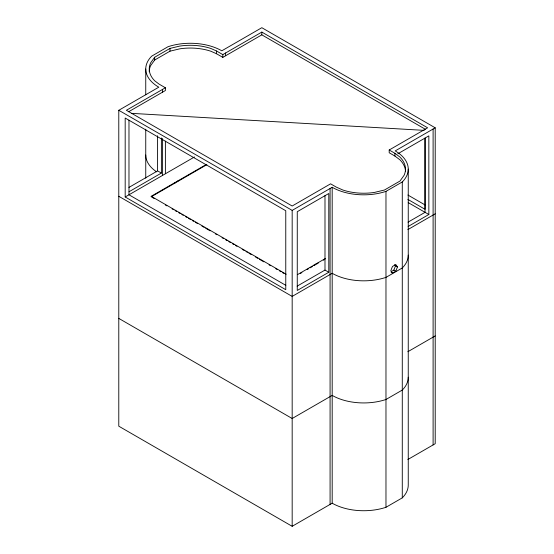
<?xml version="1.0" encoding="UTF-8"?>
<svg xmlns="http://www.w3.org/2000/svg" width="554" height="554" viewBox="0 0 554 554"><rect width="100%" height="100%" fill="white"/><g stroke="black" fill="none" stroke-linecap="round" stroke-linejoin="round"><path stroke-width="0.83" d="M391.193 271.619L393.852 270.089L395.514 265.802L394.683 264.618M395.791 271.204L397.453 266.917L395.791 264.549L392.461 266.474L390.799 270.761L392.461 273.122L395.791 271.204L393.852 270.089M405.466 171.075A41.792 24.127 0 0 0 399.891 159.794L394.926 156.062L389.199 152.752L389.199 149.995L427.626 127.808L261.827 32.084L222.812 54.611L216.559 51.003L210.832 48.468A41.058 23.704 0 0 0 179.676 46.1L169.995 48.413L154.663 57.263L150.646 62.858A41.058 23.704 0 0 0 154.753 80.842L159.143 84.153L165.39 87.761L165.39 90.524L128.59 111.77M425.389 129.276L261.827 34.847L222.812 57.374L216.559 53.766L210.832 51.224A41.058 23.704 0 0 0 179.676 48.856L169.995 51.176L154.663 60.026L150.646 65.621A41.058 23.704 0 0 0 149.248 71.757M408.25 169.102L408.25 485.006A44.555 25.726 0 0 1 402.28 497.866L385.972 507.284A44.555 25.726 0 0 1 332.192 503.198L292.173 526.3L118.785 426.192L118.785 110.288L158.804 87.186A44.555 25.726 0 0 1 151.72 56.134L168.028 46.716A44.555 25.726 0 0 1 221.808 50.802L261.827 27.7L435.215 127.808L435.215 443.712L407.834 459.522M165.39 87.761L126.374 110.288L292.173 206.012L330.599 183.824L336.333 187.134L342.801 189.994A41.792 24.127 0 0 0 374.511 192.404L384.421 190.036L399.96 181.068L404.067 175.341A41.792 24.127 0 0 0 399.891 157.031L394.926 153.299L389.199 149.995M128.93 187.425L157.592 170.881L161.387 173.07L161.387 137.932M129.054 191.739L161.387 173.07M125.183 196.982L125.183 118.03L285.767 210.742L285.767 289.694L125.183 196.982L194.475 156.976M206.884 164.649L151.194 196.802L151.194 196.296L206.136 164.573M118.785 110.288L292.173 210.395L332.192 187.287A44.555 25.726 0 0 0 385.972 191.379L402.28 181.961A44.555 25.726 0 0 0 395.196 150.91L435.215 127.808M397.772 153.818L428.844 135.875L428.844 214.516L408.132 226.482M297.408 274.666L325.607 258.386M300.406 273.441L301.902 272.575M307.138 269.549L308.633 268.69M310.129 267.824L312.373 266.529M315.281 264.854L313.876 265.664L313.876 265.158M316.722 264.023L318.19 263.171L318.19 262.665M323.384 260.172L324.866 259.314M297.131 286.155L324.99 270.068L328.785 272.263L328.785 193.505L297.263 211.711L297.263 290.462L328.785 272.263M408.035 222.154L425.05 212.327L425.05 138.008M407.834 229.626L435.215 213.816M407.834 351.728L435.215 335.918M131.554 113.348L424.177 130.363M407.903 195.036L425.084 204.952M407.841 199.385L425.022 209.301L425.022 138.452M408.208 202.605L428.844 214.516M395.514 265.802L397.453 266.917M391.172 272.381L392.461 273.122M151.194 196.296L286.203 274.244M151.941 197.231L154.178 198.519M165.369 204.98L166.858 205.846M172.079 208.858L173.575 209.717M175.064 210.582L176.553 211.441M178.797 212.736L180.285 213.595M181.774 214.453L183.27 215.319M185.507 216.607L186.996 217.473M188.492 218.331L190.728 219.626M192.217 220.485L193.713 221.344M195.202 222.209L197.439 223.497M201.919 226.08L204.156 227.375M205.645 228.234L210.118 230.817M215.34 233.836L216.836 234.695M222.057 237.708L223.546 238.573M225.783 239.861L227.278 240.727M228.767 241.586L230.263 242.451M232.5 243.739L233.989 244.598M235.485 245.464L236.974 246.322M242.195 249.342L244.432 250.63M245.928 251.488L247.416 252.354M248.912 253.213L251.149 254.508M255.623 257.091L257.859 258.379M259.355 259.244L263.829 261.827M269.05 264.84L270.539 265.705M275.76 268.718L277.256 269.576M279.493 270.871L280.982 271.73M282.478 272.596L283.967 273.454M285.829 285.345L128.978 194.793L128.978 120.142M118.785 196.296L292.173 296.404L332.192 273.295A44.555 25.726 0 0 0 385.972 277.381L402.28 267.97A44.555 25.726 0 0 0 408.25 255.11M118.785 318.398L292.173 418.505L332.192 395.404A44.555 25.726 0 0 0 385.972 399.489L402.28 390.071A44.555 25.726 0 0 0 408.25 377.212M433.103 129.027L433.103 444.931M402.28 181.961L402.28 497.866M394.926 153.299L394.926 156.062M385.972 191.379L385.972 507.284M332.192 187.287L332.192 503.198M330.08 188.505L330.08 504.417M324.99 195.645L324.99 270.068M315.981 263.939L315.981 264.445M292.173 210.395L292.173 526.3M261.827 32.084L261.827 34.847M225.603 52.997L225.603 55.76M222.812 54.611L222.812 57.374M216.559 51.003L216.559 53.766M177.806 180.929L177.806 181.435M175.009 182.55L175.009 183.049M169.995 48.413L169.995 51.176M165.39 141.152L165.39 173.762M162.599 89.374L162.599 92.137M162.599 138.479L162.599 175.383M157.592 135.744L157.592 170.881M154.663 57.263L154.663 60.026M145.75 68.994L145.75 94.796M145.75 129.2L145.75 178.222M156.643 171.851A44.555 25.726 0 0 1 145.75 155.002"/></g></svg>
